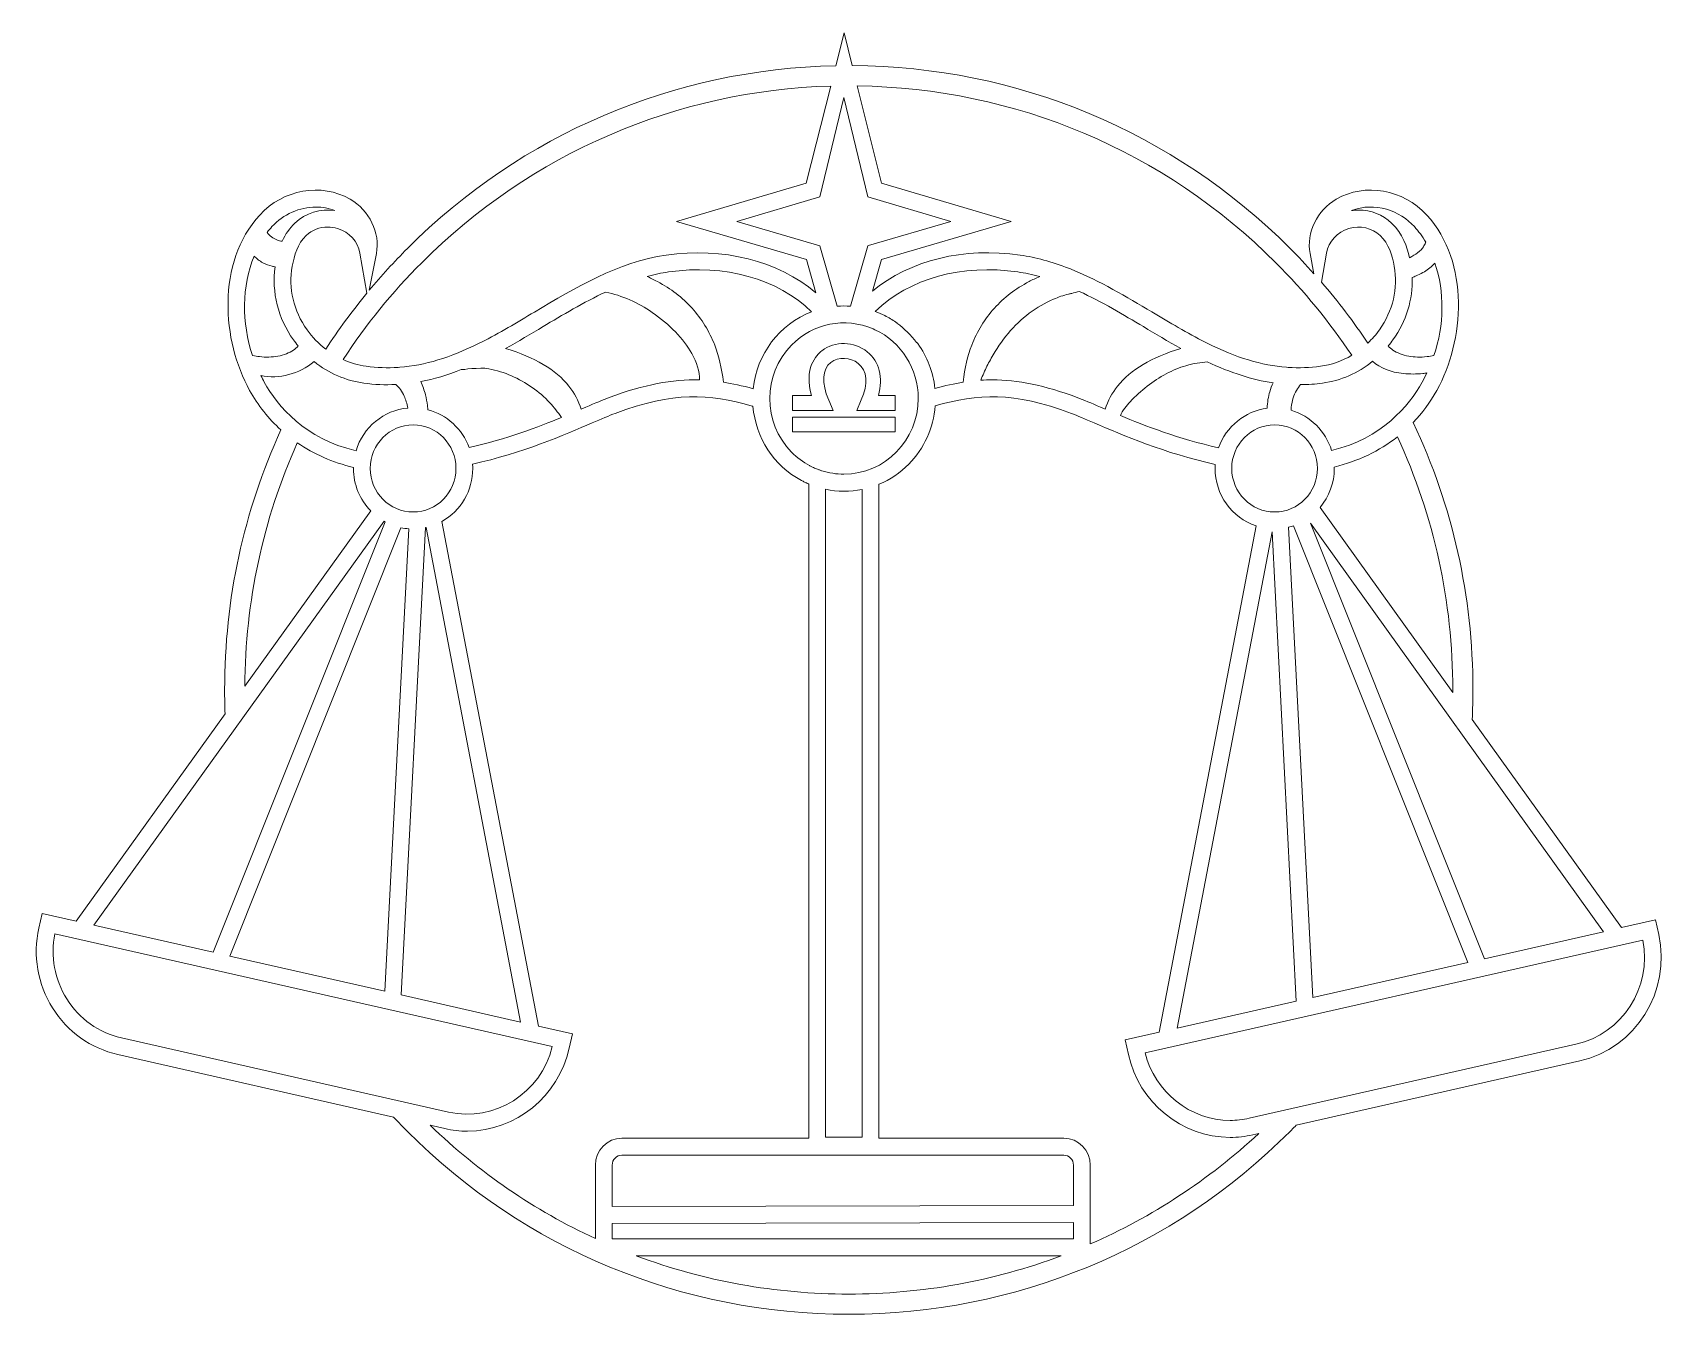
# Model space of a CAD drawing. Header units: millimetres. Extents: x 13 to 1587, y -339 to -42.
# Drawn here: x 12.8 to 385.9, y -337.5 to -45.8 of the extents above; entities that cross this region are included whole.
import ezdxf

# ---------------------------------------------------------------- set-up
doc = ezdxf.new("R2010")
doc.units = ezdxf.units.MM
doc.header["$MEASUREMENT"] = 0
doc.layers.add('Layer 4', color=7, linetype='Continuous')

# ---------------------------------------------------------------- blocks, each defined once
blk = doc.blocks.new('block 2')
at = {"layer": 'Layer 4', "lineweight": 0}
for points in [[(209.23, -133.29), (185.81, -133.29), (185.81, -136.66), (209.23, -136.66), (209.23, -133.29)], [(295.03, -159.46), (300.54, -266.29), (273.4, -272.43), (295.03, -159.46)], [(303.81, -157.48), (370.54, -250.46), (343.4, -256.6), (303.81, -157.48)], [(249.82, -316.67), (249.82, -320.36), (144.76, -320.36), (144.76, -316.88), (249.82, -316.67)]]:
    blk.add_lwpolyline(points, dxfattribs=at)
for points, knots in [([(383.09, -251.1), (383.09, -251.1), (382.36, -247.79), (382.36, -247.79), (382.36, -247.79), (374.61, -249.54), (374.61, -249.54), (374.61, -249.54), (340.61, -202.17), (340.61, -202.17), (340.72, -199.85), (340.77, -197.58), (340.77, -195.42), (340.77, -174.08), (336.19, -153.6), (327.16, -134.56), (329.24, -132.39), (331.06, -129.92), (332.56, -127.22), (338.82, -115.96), (340.15, -98.15), (330.27, -87.32), (324.9, -81.45), (316.23, -79.92), (309.65, -83.69), (305.29, -86.19), (302.78, -91.39), (303.68, -96.05), (303.68, -96.05), (304.57, -100.67), (304.57, -100.67), (302.76, -98.64), (300.94, -96.71), (299.14, -94.92), (272.5, -68.27), (237.1, -53.5), (199.43, -53.29), (199.43, -53.29), (197.57, -45.81), (197.57, -45.81), (197.57, -45.81), (195.69, -53.32), (195.69, -53.32), (158.86, -54.07), (124.22, -68.84), (98.14, -94.92), (95.12, -97.94), (92.22, -101.12), (89.46, -104.42), (89.46, -104.42), (91.08, -96.05), (91.08, -96.05), (91.99, -91.39), (89.47, -86.19), (85.11, -83.69), (78.52, -79.92), (69.86, -81.45), (64.5, -87.32), (54.61, -98.15), (55.94, -115.96), (62.2, -127.22), (64.1, -130.64), (66.5, -133.67), (69.34, -136.24), (60.83, -154.81), (56.52, -174.72), (56.52, -195.42), (56.52, -197.17), (56.55, -199), (56.62, -200.86), (56.62, -200.86), (22.69, -248.08), (22.69, -248.08), (22.69, -248.08), (14.94, -246.32), (14.94, -246.32), (14.94, -246.32), (14.21, -249.64), (14.21, -249.64), (12.83, -255.92), (13.94, -262.38), (17.34, -267.81), (20.74, -273.25), (26.02, -277.02), (32.21, -278.42), (32.21, -278.42), (95, -292.65), (95, -292.65), (96.18, -293.91), (97.18, -294.95), (98.14, -295.92), (124.99, -322.76), (160.68, -337.54), (198.64, -337.54), (236.61, -337.54), (272.3, -322.76), (299.14, -295.92), (299.52, -295.54), (299.89, -295.16), (300.26, -294.78), (300.26, -294.78), (300.56, -294.47), (300.56, -294.47), (300.56, -294.47), (365.08, -279.88), (365.08, -279.88), (377.85, -276.99), (385.93, -264.08), (383.09, -251.1)], [0, 0, 0, 0, 1, 1, 1, 2, 2, 2, 3, 3, 3, 4, 4, 4, 5, 5, 5, 6, 6, 6, 7, 7, 7, 8, 8, 8, 9, 9, 9, 10, 10, 10, 11, 11, 11, 12, 12, 12, 13, 13, 13, 14, 14, 14, 15, 15, 15, 16, 16, 16, 17, 17, 17, 18, 18, 18, 19, 19, 19, 20, 20, 20, 21, 21, 21, 22, 22, 22, 23, 23, 23, 24, 24, 24, 25, 25, 25, 26, 26, 26, 27, 27, 27, 28, 28, 28, 29, 29, 29, 30, 30, 30, 31, 31, 31, 32, 32, 32, 33, 33, 33, 34, 34, 34, 35, 35, 35, 36, 36, 36, 36]), ([(188.98, -80.07), (188.98, -80.07), (159.4, -88.75), (159.4, -88.75), (159.4, -88.75), (188.99, -97.42), (188.99, -97.42), (188.99, -97.42), (191.14, -104.99), (191.14, -104.99), (182.59, -97.74), (169.95, -94.55), (157.07, -96.43), (146.06, -98.05), (136.41, -103.81), (127.08, -109.39), (123.13, -111.75), (119.04, -114.19), (114.98, -116.24), (114.98, -116.24), (114.5, -116.48), (114.5, -116.48), (107.84, -119.78), (102.1, -121.53), (96.45, -121.96), (96.45, -121.96), (96.45, -121.96), (96.45, -121.96), (96.45, -121.96), (96.03, -121.99), (96.03, -121.99), (93.6, -122.15), (91.14, -122.07), (88.73, -121.74), (86.94, -121.5), (85.17, -120.99), (83.48, -120.22), (88.7, -112.25), (94.72, -104.83), (101.39, -98.16), (126.31, -73.24), (159.38, -58.97), (194.53, -57.94), (194.53, -57.94), (188.98, -80.07), (188.98, -80.07)], [0, 0, 0, 0, 1, 1, 1, 2, 2, 2, 3, 3, 3, 4, 4, 4, 5, 5, 5, 6, 6, 6, 7, 7, 7, 8, 8, 8, 9, 9, 9, 10, 10, 10, 11, 11, 11, 12, 12, 12, 13, 13, 13, 14, 14, 14, 15, 15, 15, 15]), ([(306.03, -121.74), (303.62, -122.07), (301.16, -122.15), (298.73, -121.99), (298.73, -121.99), (298.31, -121.96), (298.31, -121.96), (298.31, -121.96), (298.31, -121.96), (298.31, -121.96), (292.67, -121.53), (286.93, -119.78), (280.26, -116.48), (280.26, -116.48), (279.79, -116.24), (279.79, -116.24), (275.72, -114.19), (271.63, -111.75), (267.68, -109.38), (261.86, -105.91), (255.85, -102.32), (249.46, -99.73), (249.27, -99.62), (248.97, -99.45), (248.71, -99.44), (244.85, -97.94), (241.25, -96.95), (237.69, -96.43), (224.84, -94.55), (212.64, -97.54), (204.02, -104.66), (204.02, -104.66), (206.07, -97.42), (206.07, -97.42), (206.07, -97.42), (235.65, -88.75), (235.65, -88.75), (235.65, -88.75), (206.08, -80.07), (206.08, -80.07), (206.08, -80.07), (200.58, -57.91), (200.58, -57.91), (236.58, -58.4), (270.42, -72.69), (295.9, -98.16), (302.31, -104.58), (308.13, -111.67), (313.18, -119.24), (310.94, -120.56), (308.54, -121.4), (306.03, -121.74)], [0, 0, 0, 0, 1, 1, 1, 2, 2, 2, 3, 3, 3, 4, 4, 4, 5, 5, 5, 6, 6, 6, 7, 7, 7, 8, 8, 8, 9, 9, 9, 10, 10, 10, 11, 11, 11, 12, 12, 12, 13, 13, 13, 14, 14, 14, 15, 15, 15, 16, 16, 16, 17, 17, 17, 17]), ([(203.16, -94.25), (203.16, -94.25), (202.99, -94.3), (202.99, -94.3), (202.99, -94.3), (199.07, -108.06), (199.07, -108.06), (198.05, -107.99), (197.01, -107.99), (195.98, -108.07), (195.98, -108.07), (192.07, -94.3), (192.07, -94.3), (192.07, -94.3), (173.14, -88.75), (173.14, -88.75), (173.14, -88.75), (192.08, -83.19), (192.08, -83.19), (192.08, -83.19), (197.53, -60.55), (197.53, -60.55), (197.53, -60.55), (202.98, -83.19), (202.98, -83.19), (202.98, -83.19), (221.92, -88.75), (221.92, -88.75), (221.92, -88.75), (203.16, -94.25), (203.16, -94.25)], [0, 0, 0, 0, 1, 1, 1, 2, 2, 2, 3, 3, 3, 4, 4, 4, 5, 5, 5, 6, 6, 6, 7, 7, 7, 8, 8, 8, 9, 9, 9, 10, 10, 10, 10]), ([(72.51, -89.14), (71.3, -90.28), (70.35, -91.63), (69.62, -93.27), (69.19, -93.22), (68.79, -93.12), (68.41, -92.96), (67.53, -92.6), (66.76, -92.03), (66.19, -91.3), (66.55, -90.81), (66.93, -90.36), (67.3, -89.95), (69.85, -87.15), (73.59, -85.48), (77.3, -85.48), (78.81, -85.48), (80.27, -85.76), (81.65, -86.3), (78.31, -85.81), (74.98, -86.81), (72.51, -89.14)], [0, 0, 0, 0, 1, 1, 1, 2, 2, 2, 3, 3, 3, 4, 4, 4, 5, 5, 5, 6, 6, 6, 7, 7, 7, 7]), ([(329.99, -93.61), (329.82, -93.98), (329.67, -94.27), (329.51, -94.52), (329.21, -95), (328.77, -95.44), (328.18, -95.88), (327.61, -96.29), (327, -96.65), (326.46, -96.96), (326.42, -96.99), (326.38, -97.01), (326.34, -97.03), (325.8, -94.57), (324.81, -91.55), (322.25, -89.14), (320.19, -87.2), (317.54, -86.18), (314.78, -86.18), (314.23, -86.18), (313.67, -86.22), (313.11, -86.3), (318.44, -84.2), (324.21, -86.39), (327.46, -89.95), (328.4, -90.97), (329.26, -92.17), (330.03, -93.51), (330.02, -93.55), (330, -93.58), (329.99, -93.61)], [0, 0, 0, 0, 1, 1, 1, 2, 2, 2, 3, 3, 3, 4, 4, 4, 5, 5, 5, 6, 6, 6, 7, 7, 7, 8, 8, 8, 9, 9, 9, 10, 10, 10, 10]), ([(75.29, -113.45), (72.2, -109.11), (71, -103.97), (71.92, -98.98), (72.38, -96.46), (73.09, -93.87), (75.11, -91.97), (76.45, -90.71), (78.18, -90.05), (79.99, -90.05), (80.73, -90.05), (81.48, -90.16), (82.22, -90.38), (84.95, -91.2), (86.86, -93.31), (87.33, -96.01), (87.33, -96.01), (88.91, -105.09), (88.91, -105.09), (85.56, -109.16), (82.42, -113.43), (79.53, -117.85), (77.9, -116.6), (76.48, -115.12), (75.29, -113.45)], [0, 0, 0, 0, 1, 1, 1, 2, 2, 2, 3, 3, 3, 4, 4, 4, 5, 5, 5, 6, 6, 6, 7, 7, 7, 8, 8, 8, 8]), ([(312.54, -90.38), (315.12, -89.61), (317.77, -90.2), (319.65, -91.97), (321.67, -93.87), (322.38, -96.46), (322.84, -98.98), (323.76, -103.97), (322.57, -109.11), (319.47, -113.45), (318.71, -114.53), (317.82, -115.54), (316.85, -116.46), (313.62, -111.65), (310.07, -106.99), (306.29, -102.61), (306.29, -102.61), (307.43, -96.01), (307.43, -96.01), (307.9, -93.31), (309.81, -91.2), (312.54, -90.38)], [0, 0, 0, 0, 1, 1, 1, 2, 2, 2, 3, 3, 3, 4, 4, 4, 5, 5, 5, 6, 6, 6, 7, 7, 7, 7]), ([(72.19, -115.71), (72.52, -116.17), (72.87, -116.63), (73.28, -117.12), (72.96, -117.47), (72.59, -117.78), (72.19, -118.05), (71.25, -118.71), (70.04, -119.17), (68.6, -119.43), (67.34, -119.66), (65.94, -119.7), (64.45, -119.55), (63.94, -119.5), (63.43, -119.43), (62.88, -119.32), (60.32, -111.74), (60.44, -103.51), (63.22, -96.64), (63.8, -97.24), (64.47, -97.76), (65.22, -98.17), (65.88, -98.53), (66.59, -98.8), (67.32, -98.97), (67.56, -99.03), (67.8, -99.08), (68.03, -99.11), (67.2, -104.88), (68.67, -110.77), (72.19, -115.71)], [0, 0, 0, 0, 1, 1, 1, 2, 2, 2, 3, 3, 3, 4, 4, 4, 5, 5, 5, 6, 6, 6, 7, 7, 7, 8, 8, 8, 9, 9, 9, 10, 10, 10, 10]), ([(152.72, -101.29), (154.38, -100.84), (156.03, -100.5), (157.62, -100.26), (170.33, -98.4), (182.46, -101.78), (190.19, -109.33), (182.85, -112.15), (177.68, -118.95), (176.87, -126.85), (174.34, -126.17), (172.17, -125.69), (170.09, -125.36), (169.69, -122.07), (169.07, -119.39), (168.13, -116.95), (166.88, -113.77), (165.14, -110.93), (162.96, -108.53), (160.78, -106.1), (158.12, -104.06), (155.07, -102.47), (154.14, -101.97), (153.39, -101.6), (152.72, -101.29)], [0, 0, 0, 0, 1, 1, 1, 2, 2, 2, 3, 3, 3, 4, 4, 4, 5, 5, 5, 6, 6, 6, 7, 7, 7, 8, 8, 8, 8]), ([(209.33, -111.68), (208.56, -111.14), (207.73, -110.64), (206.87, -110.21), (206.16, -109.85), (205.42, -109.52), (204.66, -109.24), (212.37, -101.76), (224.47, -98.4), (237.14, -100.26), (238.78, -100.5), (240.42, -100.85), (242.13, -101.32), (241.29, -101.67), (240.48, -102.05), (239.69, -102.47), (236.64, -104.06), (233.98, -106.1), (231.8, -108.53), (229.62, -110.93), (227.88, -113.77), (226.63, -116.95), (225.69, -119.39), (225.07, -122.07), (224.67, -125.37), (222.69, -125.68), (220.58, -126.14), (218.25, -126.76), (217.84, -123.07), (216.5, -119.56), (214.35, -116.59), (214.35, -116.59), (214.11, -116.29), (214.11, -116.29), (214.11, -116.29), (214.08, -116.32), (214.08, -116.32), (212.82, -114.63), (211.32, -113.15), (209.62, -111.91), (209.62, -111.91), (209.64, -111.89), (209.64, -111.89), (209.64, -111.89), (209.33, -111.68), (209.33, -111.68)], [0, 0, 0, 0, 1, 1, 1, 2, 2, 2, 3, 3, 3, 4, 4, 4, 5, 5, 5, 6, 6, 6, 7, 7, 7, 8, 8, 8, 9, 9, 9, 10, 10, 10, 11, 11, 11, 12, 12, 12, 13, 13, 13, 14, 14, 14, 15, 15, 15, 15]), ([(326.16, -119.43), (324.72, -119.17), (323.51, -118.71), (322.57, -118.05), (322.17, -117.78), (321.81, -117.47), (321.48, -117.12), (321.89, -116.63), (322.24, -116.17), (322.57, -115.71), (325.61, -111.45), (327.12, -106.55), (326.94, -101.53), (327.25, -101.41), (327.55, -101.28), (327.84, -101.15), (327.84, -101.15), (328.12, -101.02), (328.12, -101.02), (329.31, -100.49), (330.22, -99.96), (330.97, -99.33), (331.38, -98.99), (331.77, -98.62), (332.12, -98.23), (334.34, -104.84), (334.25, -112.3), (331.88, -119.32), (331.33, -119.43), (330.82, -119.5), (330.32, -119.55), (328.82, -119.7), (327.43, -119.66), (326.16, -119.43)], [0, 0, 0, 0, 1, 1, 1, 2, 2, 2, 3, 3, 3, 4, 4, 4, 5, 5, 5, 6, 6, 6, 7, 7, 7, 8, 8, 8, 9, 9, 9, 10, 10, 10, 11, 11, 11, 11]), ([(164.69, -124.85), (158.44, -124.66), (152.08, -125.89), (144.12, -128.84), (142.7, -129.36), (140.89, -130.14), (138.75, -131.06), (138.75, -131.06), (137.71, -131.51), (137.71, -131.51), (137.12, -129.6), (136.16, -127.79), (134.92, -126.25), (133.43, -124.39), (131.46, -122.73), (129.07, -121.31), (129.07, -121.31), (129.07, -121.31), (129.07, -121.31), (126.63, -119.87), (123.83, -118.68), (120.51, -117.67), (123.42, -116.07), (126.26, -114.37), (129.02, -112.72), (133.37, -110.12), (138.3, -107.18), (143.31, -104.83), (147.01, -105.64), (150.67, -107.24), (153.89, -109.48), (157.86, -112.21), (160.97, -115.46), (162.91, -118.86), (164.06, -120.87), (164.67, -122.93), (164.69, -124.85)], [0, 0, 0, 0, 1, 1, 1, 2, 2, 2, 3, 3, 3, 4, 4, 4, 5, 5, 5, 6, 6, 6, 7, 7, 7, 8, 8, 8, 9, 9, 9, 10, 10, 10, 11, 11, 11, 12, 12, 12, 12]), ([(228.88, -124.46), (229.1, -123.93), (229.33, -123.4), (229.57, -122.88), (230.04, -121.85), (230.55, -120.85), (231.08, -119.9), (232.22, -117.84), (233.52, -115.95), (234.93, -114.27), (237.84, -110.79), (241.42, -108.09), (245.27, -106.46), (246.39, -105.98), (247.54, -105.6), (248.69, -105.31), (248.93, -105.25), (249.17, -105.19), (249.41, -105.14), (249.98, -105.01), (250.56, -104.88), (251.12, -104.68), (256.24, -107.04), (261.28, -110.06), (265.74, -112.72), (268.5, -114.37), (271.36, -116.08), (274.25, -117.67), (270.94, -118.67), (268.13, -119.87), (265.69, -121.31), (263.3, -122.73), (261.33, -124.39), (259.85, -126.25), (258.6, -127.79), (257.64, -129.6), (257.05, -131.51), (257.05, -131.51), (255.97, -131.04), (255.97, -131.04), (253.87, -130.14), (252.06, -129.36), (250.64, -128.84), (243.24, -126.1), (237.1, -124.83), (231.32, -124.83), (230.46, -124.83), (229.58, -124.86), (228.69, -124.92), (228.75, -124.76), (228.82, -124.61), (228.88, -124.46)], [0, 0, 0, 0, 1, 1, 1, 2, 2, 2, 3, 3, 3, 4, 4, 4, 5, 5, 5, 6, 6, 6, 7, 7, 7, 8, 8, 8, 9, 9, 9, 10, 10, 10, 11, 11, 11, 12, 12, 12, 13, 13, 13, 14, 14, 14, 15, 15, 15, 16, 16, 16, 17, 17, 17, 17]), ([(191.79, -145.28), (191.72, -145.25), (191.65, -145.22), (191.53, -145.18), (191.38, -145.12), (191.23, -145.06), (191.08, -145), (190.93, -144.94), (190.79, -144.87), (190.64, -144.81), (190.56, -144.77), (190.47, -144.73), (190.39, -144.69), (190.18, -144.59), (189.97, -144.48), (189.76, -144.38), (189.76, -144.38), (189.71, -144.34), (189.71, -144.34), (188.2, -143.54), (186.83, -142.51), (185.62, -141.28), (179.01, -134.56), (179.01, -123.63), (185.62, -116.9), (190.5, -111.94), (197.78, -110.49), (204.17, -113.21), (204.17, -113.21), (204.61, -113.41), (204.61, -113.41), (210.61, -116.22), (214.48, -122.37), (214.48, -129.06), (214.48, -138.56), (206.88, -146.3), (197.53, -146.3), (195.82, -146.3), (194.13, -146.04), (192.51, -145.53), (192.51, -145.53), (192.46, -145.51), (192.46, -145.51), (192.23, -145.44), (192.01, -145.36), (191.79, -145.28)], [0, 0, 0, 0, 1, 1, 1, 2, 2, 2, 3, 3, 3, 4, 4, 4, 5, 5, 5, 6, 6, 6, 7, 7, 7, 8, 8, 8, 9, 9, 9, 10, 10, 10, 11, 11, 11, 12, 12, 12, 13, 13, 13, 14, 14, 14, 15, 15, 15, 15]), ([(194.07, -129.43), (192.41, -125.51), (192.58, -122.39), (194.55, -120.87), (196.26, -119.55), (198.99, -119.64), (200.79, -121.08), (202.86, -122.75), (203.12, -125.78), (201.5, -129.4), (201.5, -129.4), (200.45, -131.78), (200.45, -131.78), (200.45, -131.78), (209.23, -131.78), (209.23, -131.78), (209.23, -131.78), (209.23, -128.41), (209.23, -128.41), (209.23, -128.41), (205.41, -128.41), (205.41, -128.41), (206.54, -124.28), (205.62, -120.67), (202.86, -118.45), (199.88, -116.05), (195.43, -115.94), (192.52, -118.19), (191.21, -119.21), (188.39, -122.22), (190.16, -128.41), (190.16, -128.41), (185.81, -128.41), (185.81, -128.41), (185.81, -128.41), (185.81, -131.78), (185.81, -131.78), (185.81, -131.78), (195.07, -131.78), (195.07, -131.78), (195.07, -131.78), (194.07, -129.43), (194.07, -129.43)], [0, 0, 0, 0, 1, 1, 1, 2, 2, 2, 3, 3, 3, 4, 4, 4, 5, 5, 5, 6, 6, 6, 7, 7, 7, 8, 8, 8, 9, 9, 9, 10, 10, 10, 11, 11, 11, 12, 12, 12, 13, 13, 13, 14, 14, 14, 14]), ([(76.89, -120.67), (80.22, -123.33), (84.14, -125.02), (88.23, -125.58), (90.62, -125.9), (93.06, -126.01), (95.47, -125.89), (96.26, -126.52), (96.93, -127.43), (97.42, -128.56), (97.77, -129.34), (98.04, -130.22), (98.24, -131.24), (92.73, -131.73), (88.05, -135.59), (86.44, -140.99), (74.82, -138.19), (68.65, -130.94), (65.53, -125.32), (65.28, -124.86), (65.02, -124.38), (64.76, -123.86), (68.9, -124.7), (73.56, -123.49), (76.89, -120.67)], [0, 0, 0, 0, 1, 1, 1, 2, 2, 2, 3, 3, 3, 4, 4, 4, 5, 5, 5, 6, 6, 6, 7, 7, 7, 8, 8, 8, 8]), ([(102.25, -128.24), (101.99, -127.23), (101.63, -126.21), (101.19, -125.21), (104.18, -124.64), (107.2, -123.76), (110.41, -122.5), (110.61, -122.55), (114.6, -121.91), (116.66, -122.31), (118.45, -122.66), (120.2, -123.2), (121.86, -123.92), (125.13, -125.33), (128.14, -127.45), (130.57, -130.05), (131.53, -131.07), (132.41, -132.2), (133.2, -133.4), (128.18, -135.47), (120.68, -138.34), (112.18, -140.22), (110.65, -136.01), (107.1, -132.75), (102.82, -131.63), (102.8, -131.41), (102.77, -131.19), (102.75, -130.98), (102.75, -130.98), (102.71, -130.68), (102.71, -130.68), (102.61, -129.88), (102.45, -129.06), (102.25, -128.24)], [0, 0, 0, 0, 1, 1, 1, 2, 2, 2, 3, 3, 3, 4, 4, 4, 5, 5, 5, 6, 6, 6, 7, 7, 7, 8, 8, 8, 9, 9, 9, 10, 10, 10, 11, 11, 11, 11]), ([(262.75, -129.8), (263.95, -128.52), (265.23, -127.34), (266.56, -126.3), (269.38, -124.1), (272.37, -122.52), (275.43, -121.6), (277.14, -121.08), (278.83, -120.87), (280.26, -120.74), (285.61, -123.24), (290.52, -124.8), (295.27, -125.5), (294.96, -126.13), (294.7, -126.81), (294.49, -127.52), (294.17, -128.69), (293.98, -129.92), (293.92, -131.29), (288.89, -131.94), (284.59, -135.42), (282.85, -140.28), (273.91, -138.32), (265.89, -135.21), (260.54, -132.98), (260.91, -131.77), (261.93, -130.68), (262.75, -129.8)], [0, 0, 0, 0, 1, 1, 1, 2, 2, 2, 3, 3, 3, 4, 4, 4, 5, 5, 5, 6, 6, 6, 7, 7, 7, 8, 8, 8, 9, 9, 9, 9]), ([(308.59, -140.92), (307.25, -136.51), (303.75, -133.02), (299.36, -131.74), (299.37, -131.54), (299.39, -131.35), (299.41, -131.15), (299.49, -130.31), (299.64, -129.59), (299.84, -128.93), (300.21, -127.74), (300.92, -126.71), (301.52, -125.92), (303.26, -125.91), (304.91, -125.8), (306.54, -125.58), (310.66, -125.02), (314.59, -123.3), (317.94, -120.61), (319.65, -122.14), (322.06, -123.09), (324.93, -123.39), (326.45, -123.54), (327.94, -123.54), (329.35, -123.39), (329.68, -123.35), (329.99, -123.31), (330.3, -123.25), (329.96, -123.96), (329.6, -124.65), (329.23, -125.32), (326.14, -130.88), (320.05, -138.08), (308.59, -140.92)], [0, 0, 0, 0, 1, 1, 1, 2, 2, 2, 3, 3, 3, 4, 4, 4, 5, 5, 5, 6, 6, 6, 7, 7, 7, 8, 8, 8, 9, 9, 9, 10, 10, 10, 11, 11, 11, 11]), ([(113.02, -144.98), (113.02, -144.67), (113.01, -144.34), (112.98, -144.01), (124.21, -141.52), (133.85, -137.37), (140.24, -134.62), (142.31, -133.73), (144.09, -132.97), (145.43, -132.47), (158.97, -127.46), (166.57, -127.98), (176.67, -130.81), (176.73, -130.82), (176.78, -130.84), (176.83, -130.85), (177.43, -138.05), (181.55, -144.36), (187.89, -147.75), (187.89, -147.75), (188.07, -147.84), (188.07, -147.84), (188.29, -147.96), (188.52, -148.07), (188.74, -148.18), (188.84, -148.23), (188.93, -148.27), (189.03, -148.31), (189.03, -148.31), (189.1, -148.35), (189.1, -148.35), (189.25, -148.41), (189.39, -148.48), (189.54, -148.54), (189.54, -148.54), (189.54, -297.46), (189.54, -297.46), (189.54, -297.46), (146.99, -297.46), (146.99, -297.46), (143.66, -297.46), (140.94, -300.21), (140.94, -303.6), (140.94, -303.6), (140.94, -320.33), (140.94, -320.33), (127.09, -313.92), (114.44, -305.25), (103.32, -294.54), (103.32, -294.54), (106.64, -295.29), (106.64, -295.29), (108.34, -295.68), (110.08, -295.87), (111.81, -295.87), (122.83, -295.87), (132.57, -287.94), (134.97, -277.01), (134.97, -277.01), (135.7, -273.7), (135.7, -273.7), (135.7, -273.7), (127.96, -271.94), (127.96, -271.94), (127.96, -271.94), (106.01, -157.05), (106.01, -157.05), (110.34, -154.61), (113.02, -150.01), (113.02, -144.98)], [0, 0, 0, 0, 1, 1, 1, 2, 2, 2, 3, 3, 3, 4, 4, 4, 5, 5, 5, 6, 6, 6, 7, 7, 7, 8, 8, 8, 9, 9, 9, 10, 10, 10, 11, 11, 11, 12, 12, 12, 13, 13, 13, 14, 14, 14, 15, 15, 15, 16, 16, 16, 17, 17, 17, 18, 18, 18, 19, 19, 19, 20, 20, 20, 21, 21, 21, 22, 22, 22, 23, 23, 23, 23]), ([(247.59, -297.46), (247.59, -297.46), (205.51, -297.46), (205.51, -297.46), (205.51, -297.46), (205.51, -148.61), (205.51, -148.61), (208.07, -147.55), (210.35, -146), (212.3, -144.02), (215.8, -140.46), (217.93, -135.76), (218.31, -130.74), (228.3, -127.97), (235.89, -127.5), (249.33, -132.47), (250.67, -132.97), (252.45, -133.73), (254.52, -134.62), (260.97, -137.4), (270.69, -141.58), (282.07, -144.07), (282.05, -144.39), (282.04, -144.69), (282.04, -144.98), (282.04, -150.91), (285.87, -156.25), (291.4, -158.1), (291.4, -158.1), (269.33, -273.35), (269.33, -273.35), (269.33, -273.35), (261.59, -275.1), (261.59, -275.1), (261.59, -275.1), (262.31, -278.41), (262.31, -278.41), (264.71, -289.35), (274.45, -297.29), (285.48, -297.29), (287.2, -297.29), (288.94, -297.1), (290.64, -296.71), (290.64, -296.71), (292, -296.4), (292, -296.4), (280.62, -306.95), (267.72, -315.4), (253.64, -321.55), (253.64, -321.55), (253.64, -303.6), (253.64, -303.6), (253.64, -300.22), (250.92, -297.46), (247.59, -297.46)], [0, 0, 0, 0, 1, 1, 1, 2, 2, 2, 3, 3, 3, 4, 4, 4, 5, 5, 5, 6, 6, 6, 7, 7, 7, 8, 8, 8, 9, 9, 9, 10, 10, 10, 11, 11, 11, 12, 12, 12, 13, 13, 13, 14, 14, 14, 15, 15, 15, 16, 16, 16, 17, 17, 17, 18, 18, 18, 18]), ([(99.44, -135.06), (104.82, -135.06), (109.2, -139.51), (109.2, -144.98), (109.2, -150.46), (104.82, -154.91), (99.44, -154.91), (94.06, -154.91), (89.68, -150.46), (89.68, -144.98), (89.68, -139.51), (94.06, -135.06), (99.44, -135.06)], [0, 0, 0, 0, 1, 1, 1, 2, 2, 2, 3, 3, 3, 4, 4, 4, 4]), ([(285.86, -144.98), (285.86, -139.51), (290.24, -135.06), (295.62, -135.06), (301, -135.06), (305.38, -139.51), (305.38, -144.98), (305.38, -150.46), (301, -154.91), (295.62, -154.91), (290.24, -154.91), (285.86, -150.46), (285.86, -144.98)], [0, 0, 0, 0, 1, 1, 1, 2, 2, 2, 3, 3, 3, 4, 4, 4, 4]), ([(336.17, -195.99), (336.17, -195.99), (305.97, -153.9), (305.97, -153.9), (308.05, -151.41), (309.2, -148.25), (309.2, -144.98), (309.2, -144.88), (309.2, -144.78), (309.19, -144.68), (314.63, -143.35), (319.47, -141.04), (323.59, -137.79), (331.94, -155.87), (336.18, -175.26), (336.18, -195.42), (336.18, -195.61), (336.18, -195.8), (336.17, -195.99)], [0, 0, 0, 0, 1, 1, 1, 2, 2, 2, 3, 3, 3, 4, 4, 4, 5, 5, 5, 6, 6, 6, 6]), ([(85.86, -144.75), (85.86, -144.83), (85.86, -144.9), (85.86, -144.98), (85.86, -148.65), (87.25, -152.08), (89.8, -154.68), (89.8, -154.68), (61.11, -194.6), (61.11, -194.6), (61.22, -175.28), (65.24, -156.64), (73.07, -139.18), (76.84, -141.76), (81.14, -143.64), (85.86, -144.75)], [0, 0, 0, 0, 1, 1, 1, 2, 2, 2, 3, 3, 3, 4, 4, 4, 5, 5, 5, 5]), ([(193.36, -297.22), (193.36, -297.22), (193.36, -149.74), (193.36, -149.74), (196.08, -150.31), (198.95, -150.32), (201.69, -149.77), (201.69, -149.77), (201.69, -297.22), (201.69, -297.22), (201.69, -297.22), (193.36, -297.22), (193.36, -297.22)], [0, 0, 0, 0, 1, 1, 1, 2, 2, 2, 3, 3, 3, 4, 4, 4, 4]), ([(92.83, -157.03), (92.92, -157.08), (93, -157.12), (93.09, -157.17), (93.09, -157.17), (53.89, -255.15), (53.89, -255.15), (53.89, -255.15), (26.75, -249), (26.75, -249), (26.75, -249), (92.83, -157.03), (92.83, -157.03)], [0, 0, 0, 0, 1, 1, 1, 2, 2, 2, 3, 3, 3, 4, 4, 4, 4]), ([(98.45, -158.74), (98.45, -158.74), (92.97, -264.01), (92.97, -264.01), (92.97, -264.01), (57.67, -256.01), (57.67, -256.01), (57.67, -256.01), (96.68, -158.49), (96.68, -158.49), (97.27, -158.61), (97.86, -158.7), (98.45, -158.74)], [0, 0, 0, 0, 1, 1, 1, 2, 2, 2, 3, 3, 3, 4, 4, 4, 4]), ([(102.29, -158.47), (102.32, -158.46), (102.36, -158.46), (102.39, -158.45), (102.39, -158.45), (123.89, -271.02), (123.89, -271.02), (123.89, -271.02), (96.75, -264.87), (96.75, -264.87), (96.75, -264.87), (102.29, -158.47), (102.29, -158.47)], [0, 0, 0, 0, 1, 1, 1, 2, 2, 2, 3, 3, 3, 4, 4, 4, 4]), ([(299.93, -158.07), (299.93, -158.07), (339.63, -257.45), (339.63, -257.45), (339.63, -257.45), (304.32, -265.44), (304.32, -265.44), (304.32, -265.44), (298.8, -158.39), (298.8, -158.39), (299.18, -158.3), (299.56, -158.19), (299.93, -158.07)], [0, 0, 0, 0, 1, 1, 1, 2, 2, 2, 3, 3, 3, 4, 4, 4, 4]), ([(107.47, -291.51), (107.47, -291.51), (33.04, -274.64), (33.04, -274.64), (27.85, -273.47), (23.42, -270.31), (20.57, -265.74), (17.8, -261.32), (16.84, -256.08), (17.84, -250.95), (17.84, -250.95), (131.14, -276.63), (131.14, -276.63), (128.55, -287.24), (118.01, -293.9), (107.47, -291.51)], [0, 0, 0, 0, 1, 1, 1, 2, 2, 2, 3, 3, 3, 4, 4, 4, 5, 5, 5, 5]), ([(285.48, -293.42), (276.4, -293.42), (268.32, -286.97), (266.14, -278.04), (266.14, -278.04), (379.46, -252.41), (379.46, -252.41), (381.55, -263.14), (374.78, -273.72), (364.24, -276.1), (364.24, -276.1), (289.81, -292.93), (289.81, -292.93), (288.38, -293.26), (286.92, -293.42), (285.48, -293.42)], [0, 0, 0, 0, 1, 1, 1, 2, 2, 2, 3, 3, 3, 4, 4, 4, 5, 5, 5, 5]), ([(249.82, -312.8), (249.82, -312.8), (144.76, -313.01), (144.76, -313.01), (144.76, -313.01), (144.76, -303.6), (144.76, -303.6), (144.76, -302.35), (145.76, -301.33), (146.99, -301.33), (146.99, -301.33), (247.59, -301.33), (247.59, -301.33), (248.82, -301.33), (249.82, -302.35), (249.82, -303.6), (249.82, -303.6), (249.82, -312.8), (249.82, -312.8)], [0, 0, 0, 0, 1, 1, 1, 2, 2, 2, 3, 3, 3, 4, 4, 4, 5, 5, 5, 6, 6, 6, 6]), ([(247.03, -324.23), (231.61, -330.02), (215.34, -332.95), (198.64, -332.95), (181.95, -332.95), (165.68, -330.02), (150.26, -324.23), (150.26, -324.23), (247.03, -324.23), (247.03, -324.23)], [0, 0, 0, 0, 1, 1, 1, 2, 2, 2, 3, 3, 3, 3])]:
    blk.add_open_spline(points, degree=3, knots=knots, dxfattribs=at)

msp = doc.modelspace()

# ---------------------------------------------------------------- block references
at = {"layer": 'Layer 4'}
msp.add_blockref('block 2', (0, 0), dxfattribs=at)

doc.saveas('drawing.dxf')
